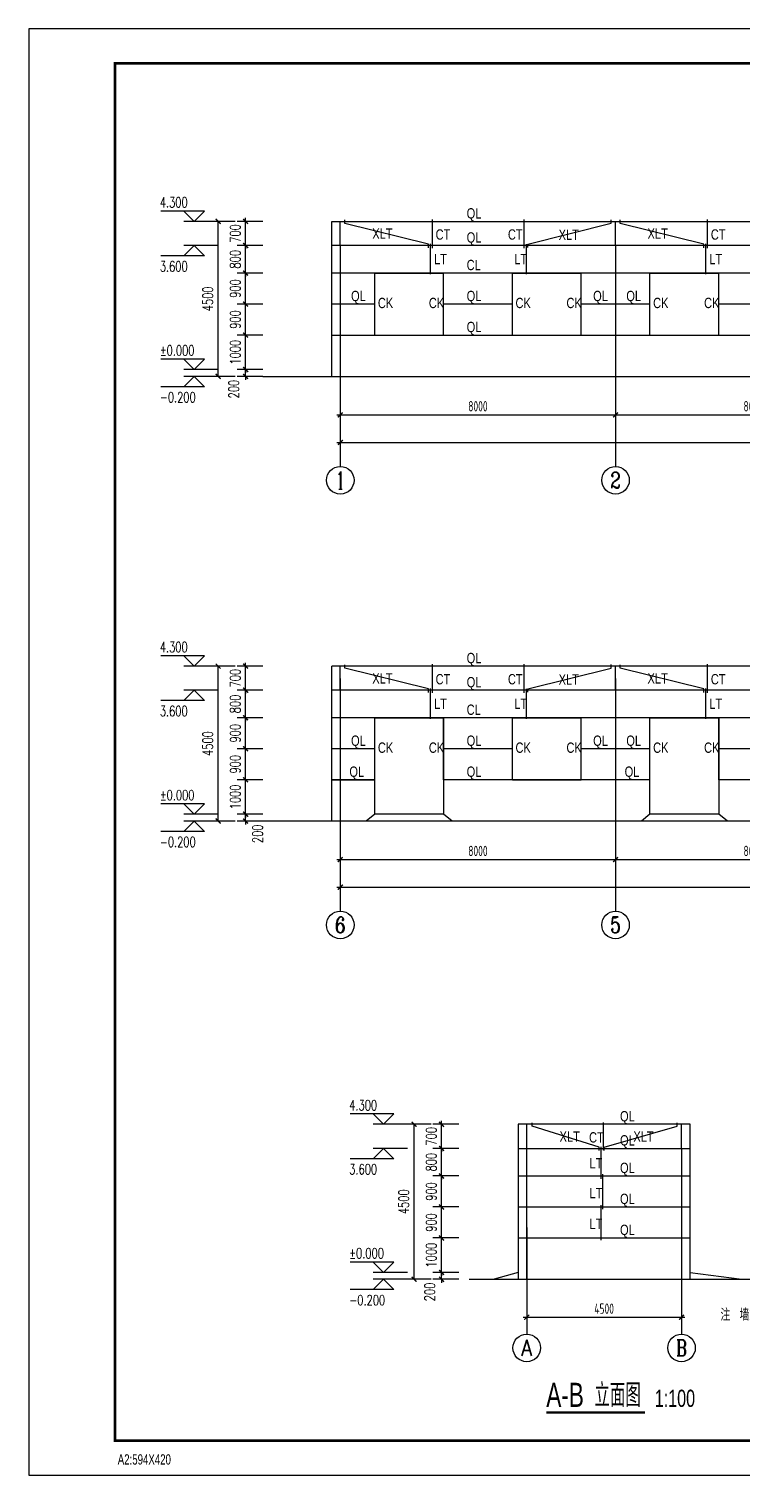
# Model space of a CAD drawing. Extents: x -544850 to 241437, y -10347 to 32059.
# Drawn here: x 28689 to 49418, y -10347 to 31653 of the extents above; entities that cross this region are included whole.
import ezdxf
from ezdxf.enums import TextEntityAlignment as Align

# ---------------------------------------------------------------- set-up
doc = ezdxf.new("R2010")
doc.units = 0
doc.header["$LTSCALE"] = 1000
doc.linetypes.add('DASHED', pattern=[0.75, 0.5, -0.25])
doc.layers.get('0').update_dxf_attribs({"linetype": 'CONTINUOUS'})
doc.layers.get('Defpoints').update_dxf_attribs({"linetype": 'CONTINUOUS'})
for name, color, linetype in [('0-lt', 2, 'CONTINUOUS'), ('0-wall', 11, 'CONTINUOUS'), ('0-win', 5, 'CONTINUOUS'), ('AXIS_DIM', 3, 'CONTINUOUS'), ('DIM_ELEV', 3, 'CONTINUOUS'), ('DIM_SYMB', 3, 'CONTINUOUS'), ('PUB_DIM', 3, 'CONTINUOUS'), ('PUB_TEXT', 7, 'CONTINUOUS'), ('STWM_PL_THIN', 2, 'CONTINUOUS'), ('STWM_ZLT_TNDSH', 6, 'DASHED'), ('TEXT', 7, 'CONTINUOUS'), ('图框(锁住)', 7, 'CONTINUOUS')]:
    doc.layers.add(name, color=color, linetype=linetype)
doc.styles.add('_TCH_AXIS', font='COMPLEX', dxfattribs={"bigfont": 'GBCBIG'})
doc.styles.add('_TCH_DIM', font='SIMPLEX', dxfattribs={"bigfont": 'GBCBIG'})
doc.styles.add('DIM_FONT', font='SIMPLEX', dxfattribs={"width": 0.7, "bigfont": 'GBCBIG'})
doc.styles.add('TSSD_Dimension', font='tssdeng.shx', dxfattribs={"width": 0.7, "bigfont": 'hztxt.shx'})
doc.styles.add('TSSD_Rein', font='天和字符.shx', dxfattribs={"width": 0.7, "bigfont": '天和汉字.shx'})
doc.styles.add('天和', font='天和字符.shx', dxfattribs={"width": 0.7, "bigfont": '天和汉字.shx'})
doc.dimstyles.new('DIMN', dxfattribs={"dimtxt": 300, "dimasz": 100, "dimexe": 250, "dimexo": 300, "dimgap": 150, "dimtad": 1, "dimdec": 0, "dimzin": 0, "dimdsep": 46, "dimtxsty": 'DIM_FONT', "dimblk": 'ARCHTICK', "dimcen": 0.09, "dimclrt": 7, "dimazin": 2, "dimtfac": 1, "dimtdec": 0, "dimtix": 1, "dimtmove": 2, "dimatfit": 3, "dimldrblk": 'ARCHTICK', "dimfxl": 0, "dimtolj": 1, "dimtzin": 0, "dimarcsym": 0})
doc.dimstyles.new('TSSD_100_100', dxfattribs={"dimtxt": 300, "dimasz": 100, "dimexe": 100, "dimexo": 250, "dimgap": 100, "dimtad": 1, "dimdec": 0, "dimzin": 0, "dimdsep": 46, "dimtxsty": 'TSSD_Dimension', "dimblk": 'ARCHTICK', "dimblk1": 'ARCHTICK', "dimblk2": 'ARCHTICK', "dimcen": 0, "dimdle": 100, "dimclrt": 7, "dimadec": 0, "dimazin": 0, "dimtfac": 1, "dimtdec": 0, "dimtix": 1, "dimtmove": 2, "dimatfit": 3, "dimldrblk": 'ARCHTICK', "dimfxl": 0, "dimtolj": 1, "dimtzin": 0, "dimarcsym": 0})

# ---------------------------------------------------------------- blocks, each defined once
blk = doc.blocks.new('_ArchTick')
at = {"color": 0, "linetype": 'ByBlock', "const_width": 0.4}
blk.add_lwpolyline([(-0.71, -0.71), (0.71, 0.71)], dxfattribs=at)
blk = doc.blocks.new('*D57')
at = {"layer": 'Defpoints', "color": 0, "transparency": 16777216}
for p in [(34989, 26062), (35789, 26062), (35789, 25362)]:
    blk.add_point(p, dxfattribs=at)
at = {"layer": 'PUB_DIM', "color": 0, "lineweight": -2, "transparency": 16777216}
for p, q in [((35489, 26062), (34739, 26062)), ((34989, 26062), (34989, 26162)), ((34989, 25362), (34989, 26062)), ((35489, 25362), (34739, 25362)), ((34989, 25362), (34989, 25262))]:
    blk.add_line(p, q, dxfattribs=at)
at = {"layer": 'PUB_DIM', "color": 0, "lineweight": -2, "transparency": 16777216, "xscale": 100, "yscale": 100, "zscale": 100}
for p, rotation in [((34989, 26062), 270), ((34989, 25362), 90)]:
    blk.add_blockref('_ArchTick', p, dxfattribs=dict(at, rotation=rotation))
at = {"layer": 'PUB_DIM', "color": 7, "transparency": 16777216, "insert": (34689, 25712), "char_height": 300, "attachment_point": 5, "rotation": 90, "style": 'DIM_FONT'}
blk.add_mtext('\\A1;700', dxfattribs=at)
blk = doc.blocks.new('*D58')
at = {"layer": 'Defpoints', "color": 0, "transparency": 16777216}
for p in [(34989, 25362), (35789, 25362), (35789, 24562)]:
    blk.add_point(p, dxfattribs=at)
at = {"layer": 'PUB_DIM', "color": 0, "lineweight": -2, "transparency": 16777216}
for p, q in [((35489, 25362), (34739, 25362)), ((34989, 25362), (34989, 25462)), ((34989, 24562), (34989, 25362)), ((35489, 24562), (34739, 24562)), ((34989, 24562), (34989, 24462))]:
    blk.add_line(p, q, dxfattribs=at)
at = {"layer": 'PUB_DIM', "color": 0, "lineweight": -2, "transparency": 16777216, "xscale": 100, "yscale": 100, "zscale": 100}
for p, rotation in [((34989, 25362), 270), ((34989, 24562), 90)]:
    blk.add_blockref('_ArchTick', p, dxfattribs=dict(at, rotation=rotation))
at = {"layer": 'PUB_DIM', "color": 7, "transparency": 16777216, "insert": (34689, 24962), "char_height": 300, "attachment_point": 5, "rotation": 90, "style": 'DIM_FONT'}
blk.add_mtext('\\A1;800', dxfattribs=at)
blk = doc.blocks.new('*D59')
at = {"layer": 'Defpoints', "color": 0, "transparency": 16777216}
for p in [(34989, 23662), (35789, 23662), (35789, 22762)]:
    blk.add_point(p, dxfattribs=at)
at = {"layer": 'PUB_DIM', "color": 0, "lineweight": -2, "transparency": 16777216}
for p, q in [((35489, 23662), (34739, 23662)), ((34989, 22762), (34989, 23662)), ((35489, 22762), (34739, 22762))]:
    blk.add_line(p, q, dxfattribs=at)
at = {"layer": 'PUB_DIM', "color": 0, "lineweight": -2, "transparency": 16777216, "xscale": 100, "yscale": 100, "zscale": 100}
for p, rotation in [((34989, 23662), 90), ((34989, 22762), 270)]:
    blk.add_blockref('_ArchTick', p, dxfattribs=dict(at, rotation=rotation))
at = {"layer": 'PUB_DIM', "color": 7, "transparency": 16777216, "insert": (34689, 23212), "char_height": 300, "attachment_point": 5, "rotation": 90, "style": 'DIM_FONT'}
blk.add_mtext('\\A1;900', dxfattribs=at)
blk = doc.blocks.new('*D60')
at = {"layer": 'Defpoints', "color": 0, "transparency": 16777216}
for p in [(34989, 22762), (35789, 22762), (35789, 21762)]:
    blk.add_point(p, dxfattribs=at)
at = {"layer": 'PUB_DIM', "color": 0, "lineweight": -2, "transparency": 16777216}
for p, q in [((35489, 22762), (34739, 22762)), ((34989, 22762), (34989, 22862)), ((34989, 21762), (34989, 22762)), ((35489, 21762), (34739, 21762)), ((34989, 21762), (34989, 21662))]:
    blk.add_line(p, q, dxfattribs=at)
at = {"layer": 'PUB_DIM', "color": 0, "lineweight": -2, "transparency": 16777216, "xscale": 100, "yscale": 100, "zscale": 100}
for p, rotation in [((34989, 22762), 270), ((34989, 21762), 90)]:
    blk.add_blockref('_ArchTick', p, dxfattribs=dict(at, rotation=rotation))
at = {"layer": 'PUB_DIM', "color": 7, "transparency": 16777216, "insert": (34689, 22262), "char_height": 300, "attachment_point": 5, "rotation": 90, "style": 'DIM_FONT'}
blk.add_mtext('\\A1;1000', dxfattribs=at)
blk = doc.blocks.new('*D61')
at = {"layer": 'Defpoints', "color": 0, "transparency": 16777216}
for p in [(34989, 21762), (35789, 21762), (35789, 21562)]:
    blk.add_point(p, dxfattribs=at)
at = {"layer": 'PUB_DIM', "color": 0, "lineweight": -2, "transparency": 16777216}
for p, q in [((34989, 21762), (34989, 21862)), ((35489, 21762), (34739, 21762)), ((35489, 21562), (34739, 21562)), ((34989, 21562), (34989, 21762)), ((34989, 21562), (34989, 21462))]:
    blk.add_line(p, q, dxfattribs=at)
at = {"layer": 'PUB_DIM', "color": 0, "lineweight": -2, "transparency": 16777216, "xscale": 100, "yscale": 100, "zscale": 100}
for p, rotation in [((34989, 21762), 270), ((34989, 21562), 90)]:
    blk.add_blockref('_ArchTick', p, dxfattribs=dict(at, rotation=rotation))
at = {"layer": 'PUB_DIM', "color": 7, "transparency": 16777216, "insert": (34644, 21192), "char_height": 300, "attachment_point": 5, "rotation": 90, "style": 'DIM_FONT'}
blk.add_mtext('\\A1;200', dxfattribs=at)
blk = doc.blocks.new('*D62')
at = {"layer": 'Defpoints', "color": 0, "transparency": 16777216}
for p in [(34189, 26062), (34989, 26062), (34989, 21562)]:
    blk.add_point(p, dxfattribs=at)
at = {"layer": 'PUB_DIM', "color": 0, "lineweight": -2, "transparency": 16777216}
for p, q in [((34689, 26062), (33939, 26062)), ((34189, 21562), (34189, 26062)), ((34689, 21562), (33939, 21562))]:
    blk.add_line(p, q, dxfattribs=at)
at = {"layer": 'PUB_DIM', "color": 0, "lineweight": -2, "transparency": 16777216, "xscale": 100, "yscale": 100, "zscale": 100}
for p, rotation in [((34189, 26062), 90), ((34189, 21562), 270)]:
    blk.add_blockref('_ArchTick', p, dxfattribs=dict(at, rotation=rotation))
at = {"layer": 'PUB_DIM', "color": 7, "transparency": 16777216, "insert": (33889, 23812), "char_height": 300, "attachment_point": 5, "rotation": 90, "style": 'DIM_FONT'}
blk.add_mtext('\\A1;4500', dxfattribs=at)
blk = doc.blocks.new('*D63')
at = {"layer": 'Defpoints', "color": 0, "transparency": 16777216}
for p in [(34989, 13147), (35789, 13147), (35789, 12447)]:
    blk.add_point(p, dxfattribs=at)
at = {"layer": 'PUB_DIM', "color": 0, "lineweight": -2, "transparency": 16777216}
for p, q in [((35489, 13147), (34739, 13147)), ((34989, 13147), (34989, 13247)), ((34989, 12447), (34989, 13147)), ((35489, 12447), (34739, 12447)), ((34989, 12447), (34989, 12347))]:
    blk.add_line(p, q, dxfattribs=at)
at = {"layer": 'PUB_DIM', "color": 0, "lineweight": -2, "transparency": 16777216, "xscale": 100, "yscale": 100, "zscale": 100}
for p, rotation in [((34989, 13147), 270), ((34989, 12447), 90)]:
    blk.add_blockref('_ArchTick', p, dxfattribs=dict(at, rotation=rotation))
at = {"layer": 'PUB_DIM', "color": 7, "transparency": 16777216, "insert": (34689, 12797), "char_height": 300, "attachment_point": 5, "rotation": 90, "style": 'DIM_FONT'}
blk.add_mtext('\\A1;700', dxfattribs=at)
blk = doc.blocks.new('*D64')
at = {"layer": 'Defpoints', "color": 0, "transparency": 16777216}
for p in [(34989, 12447), (35789, 12447), (35789, 11647)]:
    blk.add_point(p, dxfattribs=at)
at = {"layer": 'PUB_DIM', "color": 0, "lineweight": -2, "transparency": 16777216}
for p, q in [((35489, 12447), (34739, 12447)), ((34989, 12447), (34989, 12547)), ((34989, 11647), (34989, 12447)), ((35489, 11647), (34739, 11647)), ((34989, 11647), (34989, 11547))]:
    blk.add_line(p, q, dxfattribs=at)
at = {"layer": 'PUB_DIM', "color": 0, "lineweight": -2, "transparency": 16777216, "xscale": 100, "yscale": 100, "zscale": 100}
for p, rotation in [((34989, 12447), 270), ((34989, 11647), 90)]:
    blk.add_blockref('_ArchTick', p, dxfattribs=dict(at, rotation=rotation))
at = {"layer": 'PUB_DIM', "color": 7, "transparency": 16777216, "insert": (34689, 12047), "char_height": 300, "attachment_point": 5, "rotation": 90, "style": 'DIM_FONT'}
blk.add_mtext('\\A1;800', dxfattribs=at)
blk = doc.blocks.new('*D65')
at = {"layer": 'Defpoints', "color": 0, "transparency": 16777216}
for p in [(34989, 9847), (35789, 9847), (35789, 8847)]:
    blk.add_point(p, dxfattribs=at)
at = {"layer": 'PUB_DIM', "color": 0, "lineweight": -2, "transparency": 16777216}
for p, q in [((35489, 9847), (34739, 9847)), ((34989, 9847), (34989, 9947)), ((34989, 8847), (34989, 9847)), ((35489, 8847), (34739, 8847)), ((34989, 8847), (34989, 8747))]:
    blk.add_line(p, q, dxfattribs=at)
at = {"layer": 'PUB_DIM', "color": 0, "lineweight": -2, "transparency": 16777216, "xscale": 100, "yscale": 100, "zscale": 100}
for p, rotation in [((34989, 9847), 270), ((34989, 8847), 90)]:
    blk.add_blockref('_ArchTick', p, dxfattribs=dict(at, rotation=rotation))
at = {"layer": 'PUB_DIM', "color": 7, "transparency": 16777216, "insert": (34689, 9347), "char_height": 300, "attachment_point": 5, "rotation": 90, "style": 'DIM_FONT'}
blk.add_mtext('\\A1;1000', dxfattribs=at)
blk = doc.blocks.new('*D66')
at = {"layer": 'Defpoints', "color": 0, "transparency": 16777216}
for p in [(34989, 8847), (35789, 8847), (35789, 8647)]:
    blk.add_point(p, dxfattribs=at)
at = {"layer": 'PUB_DIM', "color": 0, "lineweight": -2, "transparency": 16777216}
for p, q in [((35489, 8847), (34739, 8847)), ((34989, 8847), (34989, 8947)), ((34989, 8647), (34989, 8847)), ((35489, 8647), (34739, 8647)), ((34989, 8647), (34989, 8547))]:
    blk.add_line(p, q, dxfattribs=at)
at = {"layer": 'PUB_DIM', "color": 0, "lineweight": -2, "transparency": 16777216, "xscale": 100, "yscale": 100, "zscale": 100}
for p, rotation in [((34989, 8847), 270), ((34989, 8647), 90)]:
    blk.add_blockref('_ArchTick', p, dxfattribs=dict(at, rotation=rotation))
at = {"layer": 'PUB_DIM', "color": 7, "transparency": 16777216, "insert": (35334, 8277), "char_height": 300, "attachment_point": 5, "rotation": 90, "style": 'DIM_FONT'}
blk.add_mtext('\\A1;200', dxfattribs=at)
blk = doc.blocks.new('*D67')
at = {"layer": 'Defpoints', "color": 0, "transparency": 16777216}
for p in [(34189, 13147), (34989, 13147), (34989, 8647)]:
    blk.add_point(p, dxfattribs=at)
at = {"layer": 'PUB_DIM', "color": 0, "lineweight": -2, "transparency": 16777216}
for p, q in [((34689, 13147), (33939, 13147)), ((34189, 8647), (34189, 13147)), ((34689, 8647), (33939, 8647))]:
    blk.add_line(p, q, dxfattribs=at)
at = {"layer": 'PUB_DIM', "color": 0, "lineweight": -2, "transparency": 16777216, "xscale": 100, "yscale": 100, "zscale": 100}
for p, rotation in [((34189, 13147), 90), ((34189, 8647), 270)]:
    blk.add_blockref('_ArchTick', p, dxfattribs=dict(at, rotation=rotation))
at = {"layer": 'PUB_DIM', "color": 7, "transparency": 16777216, "insert": (33889, 10897), "char_height": 300, "attachment_point": 5, "rotation": 90, "style": 'DIM_FONT'}
blk.add_mtext('\\A1;4500', dxfattribs=at)
blk = doc.blocks.new('*D68')
at = {"layer": 'Defpoints', "color": 0, "transparency": 16777216}
for p in [(40683, -160), (41483, -160), (41483, -860)]:
    blk.add_point(p, dxfattribs=at)
at = {"layer": 'PUB_DIM', "color": 0, "lineweight": -2, "transparency": 16777216}
for p, q in [((41183, -160), (40433, -160)), ((40683, -160), (40683, -60)), ((40683, -860), (40683, -160)), ((41183, -860), (40433, -860)), ((40683, -860), (40683, -960))]:
    blk.add_line(p, q, dxfattribs=at)
at = {"layer": 'PUB_DIM', "color": 0, "lineweight": -2, "transparency": 16777216, "xscale": 100, "yscale": 100, "zscale": 100}
for p, rotation in [((40683, -160), 270), ((40683, -860), 90)]:
    blk.add_blockref('_ArchTick', p, dxfattribs=dict(at, rotation=rotation))
at = {"layer": 'PUB_DIM', "color": 7, "transparency": 16777216, "insert": (40383, -510), "char_height": 300, "attachment_point": 5, "rotation": 90, "style": 'DIM_FONT'}
blk.add_mtext('\\A1;700', dxfattribs=at)
blk = doc.blocks.new('*D69')
at = {"layer": 'Defpoints', "color": 0, "transparency": 16777216}
for p in [(40683, -860), (41483, -860), (41483, -1660)]:
    blk.add_point(p, dxfattribs=at)
at = {"layer": 'PUB_DIM', "color": 0, "lineweight": -2, "transparency": 16777216}
for p, q in [((40683, -860), (40683, -760)), ((41183, -860), (40433, -860)), ((40683, -1660), (40683, -860)), ((41183, -1660), (40433, -1660)), ((40683, -1660), (40683, -1760))]:
    blk.add_line(p, q, dxfattribs=at)
at = {"layer": 'PUB_DIM', "color": 0, "lineweight": -2, "transparency": 16777216, "xscale": 100, "yscale": 100, "zscale": 100}
for p, rotation in [((40683, -860), 270), ((40683, -1660), 90)]:
    blk.add_blockref('_ArchTick', p, dxfattribs=dict(at, rotation=rotation))
at = {"layer": 'PUB_DIM', "color": 7, "transparency": 16777216, "insert": (40383, -1260), "char_height": 300, "attachment_point": 5, "rotation": 90, "style": 'DIM_FONT'}
blk.add_mtext('\\A1;800', dxfattribs=at)
blk = doc.blocks.new('*D70')
at = {"layer": 'Defpoints', "color": 0, "transparency": 16777216}
for p in [(40683, -2560), (41483, -2560), (41483, -3460)]:
    blk.add_point(p, dxfattribs=at)
at = {"layer": 'PUB_DIM', "color": 0, "lineweight": -2, "transparency": 16777216}
for p, q in [((41183, -2560), (40433, -2560)), ((40683, -3460), (40683, -2560)), ((41183, -3460), (40433, -3460))]:
    blk.add_line(p, q, dxfattribs=at)
at = {"layer": 'PUB_DIM', "color": 0, "lineweight": -2, "transparency": 16777216, "xscale": 100, "yscale": 100, "zscale": 100}
for p, rotation in [((40683, -2560), 90), ((40683, -3460), 270)]:
    blk.add_blockref('_ArchTick', p, dxfattribs=dict(at, rotation=rotation))
at = {"layer": 'PUB_DIM', "color": 7, "transparency": 16777216, "insert": (40383, -3010), "char_height": 300, "attachment_point": 5, "rotation": 90, "style": 'DIM_FONT'}
blk.add_mtext('\\A1;900', dxfattribs=at)
blk = doc.blocks.new('*D71')
at = {"layer": 'Defpoints', "color": 0, "transparency": 16777216}
for p in [(40683, -3460), (41483, -3460), (41483, -4460)]:
    blk.add_point(p, dxfattribs=at)
at = {"layer": 'PUB_DIM', "color": 0, "lineweight": -2, "transparency": 16777216}
for p, q in [((40683, -3460), (40683, -3360)), ((41183, -3460), (40433, -3460)), ((40683, -4460), (40683, -3460)), ((41183, -4460), (40433, -4460)), ((40683, -4460), (40683, -4560))]:
    blk.add_line(p, q, dxfattribs=at)
at = {"layer": 'PUB_DIM', "color": 0, "lineweight": -2, "transparency": 16777216, "xscale": 100, "yscale": 100, "zscale": 100}
for p, rotation in [((40683, -3460), 270), ((40683, -4460), 90)]:
    blk.add_blockref('_ArchTick', p, dxfattribs=dict(at, rotation=rotation))
at = {"layer": 'PUB_DIM', "color": 7, "transparency": 16777216, "insert": (40383, -3960), "char_height": 300, "attachment_point": 5, "rotation": 90, "style": 'DIM_FONT'}
blk.add_mtext('\\A1;1000', dxfattribs=at)
blk = doc.blocks.new('*D72')
at = {"layer": 'Defpoints', "color": 0, "transparency": 16777216}
for p in [(40683, -4460), (41483, -4460), (41483, -4660)]:
    blk.add_point(p, dxfattribs=at)
at = {"layer": 'PUB_DIM', "color": 0, "lineweight": -2, "transparency": 16777216}
for p, q in [((41183, -4460), (40433, -4460)), ((40683, -4460), (40683, -4360)), ((40683, -4660), (40683, -4460)), ((41183, -4660), (40433, -4660)), ((40683, -4660), (40683, -4760))]:
    blk.add_line(p, q, dxfattribs=at)
at = {"layer": 'PUB_DIM', "color": 0, "lineweight": -2, "transparency": 16777216, "xscale": 100, "yscale": 100, "zscale": 100}
for p, rotation in [((40683, -4460), 270), ((40683, -4660), 90)]:
    blk.add_blockref('_ArchTick', p, dxfattribs=dict(at, rotation=rotation))
at = {"layer": 'PUB_DIM', "color": 7, "transparency": 16777216, "insert": (40338, -5030), "char_height": 300, "attachment_point": 5, "rotation": 90, "style": 'DIM_FONT'}
blk.add_mtext('\\A1;200', dxfattribs=at)
blk = doc.blocks.new('*D73')
at = {"layer": 'AXIS_DIM', "color": 0, "lineweight": -2, "transparency": 16777216}
for p, q in [((43158, -5250), (43158, -5864)), ((47658, -5250), (47658, -5864)), ((43058, -5764), (47758, -5764))]:
    blk.add_line(p, q, dxfattribs=at)
at = {"layer": 'Defpoints', "color": 0, "transparency": 16777216}
for p in [(43158, -5000), (47658, -5000), (47658, -5764)]:
    blk.add_point(p, dxfattribs=at)
at = {"layer": 'AXIS_DIM', "color": 0, "lineweight": -2, "transparency": 16777216, "xscale": 100, "yscale": 100, "zscale": 100, "rotation": 180}
blk.add_blockref('_ArchTick', (43158, -5764), dxfattribs=at)
at = {"layer": 'AXIS_DIM', "color": 0, "lineweight": -2, "transparency": 16777216, "xscale": 100, "yscale": 100, "zscale": 100}
blk.add_blockref('_ArchTick', (47658, -5764), dxfattribs=at)
at = {"layer": 'AXIS_DIM', "color": 7, "transparency": 16777216, "insert": (45408, -5514), "char_height": 300, "attachment_point": 5, "style": 'TSSD_Dimension'}
blk.add_mtext('\\A1;4500', dxfattribs=at)
blk = doc.blocks.new('*D74')
at = {"layer": 'Defpoints', "color": 0, "transparency": 16777216}
for p in [(39883, -160), (40683, -160), (40683, -4660)]:
    blk.add_point(p, dxfattribs=at)
at = {"layer": 'PUB_DIM', "color": 0, "lineweight": -2, "transparency": 16777216}
for p, q in [((40383, -160), (39633, -160)), ((39883, -4660), (39883, -160)), ((40383, -4660), (39633, -4660))]:
    blk.add_line(p, q, dxfattribs=at)
at = {"layer": 'PUB_DIM', "color": 0, "lineweight": -2, "transparency": 16777216, "xscale": 100, "yscale": 100, "zscale": 100}
for p, rotation in [((39883, -160), 90), ((39883, -4660), 270)]:
    blk.add_blockref('_ArchTick', p, dxfattribs=dict(at, rotation=rotation))
at = {"layer": 'PUB_DIM', "color": 7, "transparency": 16777216, "insert": (39583, -2410), "char_height": 300, "attachment_point": 5, "rotation": 90, "style": 'DIM_FONT'}
blk.add_mtext('\\A1;4500', dxfattribs=at)
blk = doc.blocks.new('*D78')
at = {"layer": 'AXIS_DIM', "color": 0, "lineweight": -2, "transparency": 16777216}
for p, q in [((45740, 9779), (45740, 7429)), ((53740, 9779), (53740, 7429)), ((45640, 7529), (53840, 7529))]:
    blk.add_line(p, q, dxfattribs=at)
at = {"layer": 'Defpoints', "color": 0, "transparency": 16777216}
for p in [(45740, 10029), (53740, 10029), (53740, 7529)]:
    blk.add_point(p, dxfattribs=at)
at = {"layer": 'AXIS_DIM', "color": 0, "lineweight": -2, "transparency": 16777216, "xscale": 100, "yscale": 100, "zscale": 100, "rotation": 180}
blk.add_blockref('_ArchTick', (45740, 7529), dxfattribs=at)
at = {"layer": 'AXIS_DIM', "color": 0, "lineweight": -2, "transparency": 16777216, "xscale": 100, "yscale": 100, "zscale": 100}
blk.add_blockref('_ArchTick', (53740, 7529), dxfattribs=at)
at = {"layer": 'AXIS_DIM', "color": 7, "transparency": 16777216, "insert": (49740, 7779), "char_height": 300, "attachment_point": 5, "style": 'TSSD_Dimension'}
blk.add_mtext('\\A1;8000', dxfattribs=at)
blk = doc.blocks.new('*D79')
at = {"layer": 'AXIS_DIM', "color": 0, "lineweight": -2, "transparency": 16777216}
for p, q in [((37740, 9779), (37740, 7429)), ((45740, 9779), (45740, 7429)), ((37640, 7529), (45840, 7529))]:
    blk.add_line(p, q, dxfattribs=at)
at = {"layer": 'Defpoints', "color": 0, "transparency": 16777216}
for p in [(37740, 10029), (45740, 10029), (45740, 7529)]:
    blk.add_point(p, dxfattribs=at)
at = {"layer": 'AXIS_DIM', "color": 0, "lineweight": -2, "transparency": 16777216, "xscale": 100, "yscale": 100, "zscale": 100, "rotation": 180}
blk.add_blockref('_ArchTick', (37740, 7529), dxfattribs=at)
at = {"layer": 'AXIS_DIM', "color": 0, "lineweight": -2, "transparency": 16777216, "xscale": 100, "yscale": 100, "zscale": 100}
blk.add_blockref('_ArchTick', (45740, 7529), dxfattribs=at)
at = {"layer": 'AXIS_DIM', "color": 7, "transparency": 16777216, "insert": (41740, 7779), "char_height": 300, "attachment_point": 5, "style": 'TSSD_Dimension'}
blk.add_mtext('\\A1;8000', dxfattribs=at)
blk = doc.blocks.new('*D80')
at = {"layer": 'AXIS_DIM', "color": 0, "lineweight": -2, "transparency": 16777216}
for p, q in [((37740, 9779), (37740, 6629)), ((77740, 9779), (77740, 6629)), ((37640, 6729), (77840, 6729))]:
    blk.add_line(p, q, dxfattribs=at)
at = {"layer": 'Defpoints', "color": 0, "transparency": 16777216}
for p in [(37740, 10029), (77740, 10029), (77740, 6729)]:
    blk.add_point(p, dxfattribs=at)
at = {"layer": 'AXIS_DIM', "color": 0, "lineweight": -2, "transparency": 16777216, "xscale": 100, "yscale": 100, "zscale": 100, "rotation": 180}
blk.add_blockref('_ArchTick', (37740, 6729), dxfattribs=at)
at = {"layer": 'AXIS_DIM', "color": 0, "lineweight": -2, "transparency": 16777216, "xscale": 100, "yscale": 100, "zscale": 100}
blk.add_blockref('_ArchTick', (77740, 6729), dxfattribs=at)
at = {"layer": 'AXIS_DIM', "color": 7, "transparency": 16777216, "insert": (57740, 6979), "char_height": 300, "attachment_point": 5, "style": 'TSSD_Dimension'}
blk.add_mtext('\\A1;40000', dxfattribs=at)
blk = doc.blocks.new('*D81')
at = {"layer": 'AXIS_DIM', "color": 0, "lineweight": -2, "transparency": 16777216}
for p, q in [((37740, 22694), (37740, 20344)), ((45740, 22694), (45740, 20344)), ((37640, 20444), (45840, 20444))]:
    blk.add_line(p, q, dxfattribs=at)
at = {"layer": 'Defpoints', "color": 0, "transparency": 16777216}
for p in [(37740, 22944), (45740, 22944), (45740, 20444)]:
    blk.add_point(p, dxfattribs=at)
at = {"layer": 'AXIS_DIM', "color": 0, "lineweight": -2, "transparency": 16777216, "xscale": 100, "yscale": 100, "zscale": 100, "rotation": 180}
blk.add_blockref('_ArchTick', (37740, 20444), dxfattribs=at)
at = {"layer": 'AXIS_DIM', "color": 0, "lineweight": -2, "transparency": 16777216, "xscale": 100, "yscale": 100, "zscale": 100}
blk.add_blockref('_ArchTick', (45740, 20444), dxfattribs=at)
at = {"layer": 'AXIS_DIM', "color": 7, "transparency": 16777216, "insert": (41740, 20694), "char_height": 300, "attachment_point": 5, "style": 'TSSD_Dimension'}
blk.add_mtext('\\A1;8000', dxfattribs=at)
blk = doc.blocks.new('*D82')
at = {"layer": 'AXIS_DIM', "color": 0, "lineweight": -2, "transparency": 16777216}
for p, q in [((45740, 22694), (45740, 20344)), ((53740, 22694), (53740, 20344)), ((45640, 20444), (53840, 20444))]:
    blk.add_line(p, q, dxfattribs=at)
at = {"layer": 'Defpoints', "color": 0, "transparency": 16777216}
for p in [(45740, 22944), (53740, 22944), (53740, 20444)]:
    blk.add_point(p, dxfattribs=at)
at = {"layer": 'AXIS_DIM', "color": 0, "lineweight": -2, "transparency": 16777216, "xscale": 100, "yscale": 100, "zscale": 100, "rotation": 180}
blk.add_blockref('_ArchTick', (45740, 20444), dxfattribs=at)
at = {"layer": 'AXIS_DIM', "color": 0, "lineweight": -2, "transparency": 16777216, "xscale": 100, "yscale": 100, "zscale": 100}
blk.add_blockref('_ArchTick', (53740, 20444), dxfattribs=at)
at = {"layer": 'AXIS_DIM', "color": 7, "transparency": 16777216, "insert": (49740, 20694), "char_height": 300, "attachment_point": 5, "style": 'TSSD_Dimension'}
blk.add_mtext('\\A1;8000', dxfattribs=at)
blk = doc.blocks.new('*D86')
at = {"layer": 'AXIS_DIM', "color": 0, "lineweight": -2, "transparency": 16777216}
for p, q in [((37740, 22694), (37740, 19544)), ((77740, 22694), (77740, 19544)), ((37640, 19644), (77840, 19644))]:
    blk.add_line(p, q, dxfattribs=at)
at = {"layer": 'Defpoints', "color": 0, "transparency": 16777216}
for p in [(37740, 22944), (77740, 22944), (77740, 19644)]:
    blk.add_point(p, dxfattribs=at)
at = {"layer": 'AXIS_DIM', "color": 0, "lineweight": -2, "transparency": 16777216, "xscale": 100, "yscale": 100, "zscale": 100, "rotation": 180}
blk.add_blockref('_ArchTick', (37740, 19644), dxfattribs=at)
at = {"layer": 'AXIS_DIM', "color": 0, "lineweight": -2, "transparency": 16777216, "xscale": 100, "yscale": 100, "zscale": 100}
blk.add_blockref('_ArchTick', (77740, 19644), dxfattribs=at)
at = {"layer": 'AXIS_DIM', "color": 7, "transparency": 16777216, "insert": (57740, 19894), "char_height": 300, "attachment_point": 5, "style": 'TSSD_Dimension'}
blk.add_mtext('\\A1;40000', dxfattribs=at)
blk = doc.blocks.new('*D87')
at = {"layer": 'Defpoints', "color": 0, "transparency": 16777216}
for p in [(34989, 24562), (35789, 24562), (35789, 23662)]:
    blk.add_point(p, dxfattribs=at)
at = {"layer": 'PUB_DIM', "color": 0, "lineweight": -2, "transparency": 16777216}
for p, q in [((35489, 24562), (34739, 24562)), ((34989, 23662), (34989, 24562)), ((35489, 23662), (34739, 23662))]:
    blk.add_line(p, q, dxfattribs=at)
at = {"layer": 'PUB_DIM', "color": 0, "lineweight": -2, "transparency": 16777216, "xscale": 100, "yscale": 100, "zscale": 100}
for p, rotation in [((34989, 24562), 90), ((34989, 23662), 270)]:
    blk.add_blockref('_ArchTick', p, dxfattribs=dict(at, rotation=rotation))
at = {"layer": 'PUB_DIM', "color": 7, "transparency": 16777216, "insert": (34689, 24112), "char_height": 300, "attachment_point": 5, "rotation": 90, "style": 'DIM_FONT'}
blk.add_mtext('\\A1;900', dxfattribs=at)
blk = doc.blocks.new('*D88')
at = {"layer": 'Defpoints', "color": 0, "transparency": 16777216}
for p in [(34989, 10747), (35789, 10747), (35789, 9847)]:
    blk.add_point(p, dxfattribs=at)
at = {"layer": 'PUB_DIM', "color": 0, "lineweight": -2, "transparency": 16777216}
for p, q in [((35489, 10747), (34739, 10747)), ((34989, 9847), (34989, 10747)), ((35489, 9847), (34739, 9847))]:
    blk.add_line(p, q, dxfattribs=at)
at = {"layer": 'PUB_DIM', "color": 0, "lineweight": -2, "transparency": 16777216, "xscale": 100, "yscale": 100, "zscale": 100}
for p, rotation in [((34989, 10747), 90), ((34989, 9847), 270)]:
    blk.add_blockref('_ArchTick', p, dxfattribs=dict(at, rotation=rotation))
at = {"layer": 'PUB_DIM', "color": 7, "transparency": 16777216, "insert": (34689, 10297), "char_height": 300, "attachment_point": 5, "rotation": 90, "style": 'DIM_FONT'}
blk.add_mtext('\\A1;900', dxfattribs=at)
blk = doc.blocks.new('*D89')
at = {"layer": 'Defpoints', "color": 0, "transparency": 16777216}
for p in [(34989, 11647), (35789, 11647), (35789, 10747)]:
    blk.add_point(p, dxfattribs=at)
at = {"layer": 'PUB_DIM', "color": 0, "lineweight": -2, "transparency": 16777216}
for p, q in [((35489, 11647), (34739, 11647)), ((34989, 10747), (34989, 11647)), ((35489, 10747), (34739, 10747))]:
    blk.add_line(p, q, dxfattribs=at)
at = {"layer": 'PUB_DIM', "color": 0, "lineweight": -2, "transparency": 16777216, "xscale": 100, "yscale": 100, "zscale": 100}
for p, rotation in [((34989, 11647), 90), ((34989, 10747), 270)]:
    blk.add_blockref('_ArchTick', p, dxfattribs=dict(at, rotation=rotation))
at = {"layer": 'PUB_DIM', "color": 7, "transparency": 16777216, "insert": (34689, 11197), "char_height": 300, "attachment_point": 5, "rotation": 90, "style": 'DIM_FONT'}
blk.add_mtext('\\A1;900', dxfattribs=at)
blk = doc.blocks.new('*D90')
at = {"layer": 'Defpoints', "color": 0, "transparency": 16777216}
for p in [(40683, -1660), (41483, -1660), (41483, -2560)]:
    blk.add_point(p, dxfattribs=at)
at = {"layer": 'PUB_DIM', "color": 0, "lineweight": -2, "transparency": 16777216}
for p, q in [((41183, -1660), (40433, -1660)), ((40683, -2560), (40683, -1660)), ((41183, -2560), (40433, -2560))]:
    blk.add_line(p, q, dxfattribs=at)
at = {"layer": 'PUB_DIM', "color": 0, "lineweight": -2, "transparency": 16777216, "xscale": 100, "yscale": 100, "zscale": 100}
for p, rotation in [((40683, -1660), 90), ((40683, -2560), 270)]:
    blk.add_blockref('_ArchTick', p, dxfattribs=dict(at, rotation=rotation))
at = {"layer": 'PUB_DIM', "color": 7, "transparency": 16777216, "insert": (40383, -2110), "char_height": 300, "attachment_point": 5, "rotation": 90, "style": 'DIM_FONT'}
blk.add_mtext('\\A1;900', dxfattribs=at)
blk = doc.blocks.new('FDTERTER')
at = {"layer": '图框(锁住)', "color": 3, "linetype": 'Continuous'}
for p, q in [((59385, 41988), (-15, 41988)), ((-15, 41988), (-15, -12)), ((-15, -12), (59385, -12))]:
    blk.add_line(p, q, dxfattribs=at)
at = {"layer": '图框(锁住)', "linetype": 'Continuous', "const_width": 80}
blk.add_lwpolyline([(58385, 39888), (58385, 40988), (2485, 40988), (2485, 988), (58385, 988)], close=True, dxfattribs=at)
at = {"layer": '图框(锁住)', "color": 3, "linetype": 'Continuous', "style": '天和', "width": 0.7}
blk.add_text('A2:594X420', height=300, dxfattribs=at).set_placement((2567, 292))

msp = doc.modelspace()

# ---------------------------------------------------------------- linework, layer by layer
at = {"color": 2}
for points in [[(40990.3, 8646.6), (40740.3, 8846.6), (38740.3, 8846.6), (38490.3, 8646.6)], [(48990.3, 8646.6), (48740.3, 8846.6), (46740.3, 8846.6), (46490.3, 8646.6)]]:
    msp.add_lwpolyline(points, dxfattribs=at)
at = {"layer": '0-lt'}
for p, q in [((38740.3, 24561.9), (40740.3, 24561.9)), ((38740.3, 22761.9), (38740.3, 24561.9)), ((40740.3, 22761.9), (40740.3, 24561.9)), ((42740.3, 24561.9), (44740.3, 24561.9)), ((42740.3, 22761.9), (42740.3, 24561.9)), ((44740.3, 22761.9), (44740.3, 24561.9)), ((46740.3, 24561.9), (48740.3, 24561.9)), ((46740.3, 22761.9), (46740.3, 24561.9)), ((48740.3, 22761.9), (48740.3, 24561.9)), ((38740.3, 22761.9), (40740.3, 22761.9)), ((42740.3, 22761.9), (44740.3, 22761.9)), ((46740.3, 22761.9), (48740.3, 22761.9)), ((38740.3, 11646.6), (40740.3, 11646.6)), ((38740.3, 9846.6), (38740.3, 11646.6)), ((38740.3, 11646.6), (40740.3, 11646.6)), ((38740.3, 9846.6), (38740.3, 11646.6)), ((40740.3, 9846.6), (40740.3, 11646.6)), ((40740.3, 9846.6), (40740.3, 11646.6)), ((42740.3, 11646.6), (44740.3, 11646.6)), ((42740.3, 9846.6), (42740.3, 11646.6)), ((42740.3, 11646.6), (44740.3, 11646.6)), ((42740.3, 9846.6), (42740.3, 11646.6)), ((44740.3, 9846.6), (44740.3, 11646.6)), ((44740.3, 9846.6), (44740.3, 11646.6)), ((46740.3, 11646.6), (48740.3, 11646.6)), ((46740.3, 9846.6), (46740.3, 11646.6)), ((46740.3, 11646.6), (48740.3, 11646.6)), ((46740.3, 9846.6), (46740.3, 11646.6)), ((46740.3, 11646.6), (48740.3, 11646.6)), ((46740.3, 9846.6), (46740.3, 11646.6)), ((48740.3, 9846.6), (48740.3, 11646.6)), ((48740.3, 9846.6), (48740.3, 11646.6)), ((48740.3, 9846.6), (48740.3, 11646.6)), ((42740.3, 9846.6), (44740.3, 9846.6))]:
    msp.add_line(p, q, dxfattribs=at)
for points in [[(40303, 25297.8), (40303, 25397.8), (37870.5, 26003.5), (37870.5, 26103.5)], [(43187.7, 25302.7), (43187.7, 25402.7), (45616.9, 26006.7), (45616.9, 26106.7)], [(48303, 25297.8), (48303, 25397.8), (45870.5, 26003.5), (45870.5, 26103.5)], [(40303, 12382.5), (40303, 12482.5), (37870.5, 13088.2), (37870.5, 13188.2)], [(43187.7, 12387.4), (43187.7, 12487.4), (45616.9, 13091.4), (45616.9, 13191.4)], [(48303, 12382.5), (48303, 12482.5), (45870.5, 13088.2), (45870.5, 13188.2)], [(45264.9, -924), (45264.9, -824), (43314.8, -218.3), (43314.8, -118.3)], [(45411.5, -924), (45411.5, -824), (47528, -218.3), (47528, -118.3)]]:
    msp.add_lwpolyline(points, dxfattribs=at)
at = {"layer": '0-lt', "const_width": 30}
for points in [[(40407, 26061.9), (40407, 25361.9)], [(43073.6, 26061.9), (43073.6, 25361.9)], [(48407, 26061.9), (48407, 25361.9)], [(40407, 13146.6), (40407, 12446.6)], [(43073.6, 13146.6), (43073.6, 12446.6)], [(48407, 13146.6), (48407, 12446.6)], [(45375.9, -160), (45375.9, -860)]]:
    msp.add_lwpolyline(points, dxfattribs=at)
at = {"layer": '0-lt'}
for points in [[(38740.3, 11646.6), (40740.3, 11646.6), (40740.3, 8846.6), (38740.3, 8846.6)], [(46740.3, 11646.6), (48740.3, 11646.6), (48740.3, 8846.6), (46740.3, 8846.6)], [(46740.3, 11646.6), (48740.3, 11646.6), (48740.3, 8846.6), (46740.3, 8846.6)]]:
    msp.add_lwpolyline(points, close=True, dxfattribs=at)
at = {"layer": '0-wall'}
for p, q in [((37490.3, 21561.9), (37490.3, 26061.9)), ((37490.3, 26061.9), (77990.3, 26061.9)), ((35490.3, 21561.9), (79243.2, 21561.9)), ((37490.3, 8646.6), (37490.3, 13146.6)), ((77990.3, 13146.6), (37490.3, 13146.6)), ((38740.3, 9846.6), (37490.3, 9846.6)), ((79243.2, 8646.6), (35490.3, 8646.6))]:
    msp.add_line(p, q, dxfattribs=at)
at = {"layer": '0-win', "color": 2}
for p, q in [((42908.2, -860), (47908.2, -860)), ((42908.2, -1660), (47908.2, -1660)), ((42908.2, -2560), (47908.2, -2560)), ((42908.2, -4460), (42208.2, -4660)), ((47908.2, -4460), (49408.2, -4660))]:
    msp.add_line(p, q, dxfattribs=at)
for points in [[(47908.2, -4660), (47908.2, -160), (42908.2, -160), (42908.2, -4660)], [(42908.2, -3460), (47908.2, -3460)], [(41482.6, -4660), (49728.6, -4660)]]:
    msp.add_lwpolyline(points, dxfattribs=at)
at = {"layer": 'AXIS_DIM'}
for p, q in [((37740.3, 22944.4), (37740.3, 18944.4)), ((45740.3, 22944.4), (45740.3, 18944.4)), ((37740.3, 10029.1), (37740.3, 6029.1)), ((45740.3, 10029.1), (45740.3, 6029.1)), ((43158.2, -3160), (43158.2, -6255.2)), ((47658.2, -3160), (47658.2, -6255.2))]:
    msp.add_line(p, q, dxfattribs=at)
for centre in [(37740.3, 18544.4), (45740.3, 18544.4), (37740.3, 5629.1), (45740.3, 5629.1), (43158.2, -6655.2), (47658.2, -6655.2)]:
    msp.add_circle(centre, 400, dxfattribs=at)
at = {"layer": 'DIM_ELEV'}
for p, q in [((33789.5, 26361.9), (32523.5, 26361.9)), ((33489.5, 26061.9), (33189.5, 26361.9)), ((34189.5, 26061.9), (33189.5, 26061.9)), ((33489.5, 26061.9), (33789.5, 26361.9)), ((33489.5, 25361.9), (33189.5, 25061.9)), ((34189.5, 25361.9), (33189.5, 25361.9)), ((33489.5, 25361.9), (33789.5, 25061.9)), ((33789.5, 25061.9), (32523.5, 25061.9)), ((33789.5, 22061.9), (32523.5, 22061.9)), ((33489.5, 21761.9), (33189.5, 22061.9)), ((33489.5, 21761.9), (33789.5, 22061.9)), ((34189.5, 21761.9), (33189.5, 21761.9)), ((33489.5, 21561.9), (33189.5, 21261.9)), ((34189.5, 21561.9), (33189.5, 21561.9)), ((33489.5, 21561.9), (33789.5, 21261.9)), ((33789.5, 21261.9), (32523.5, 21261.9)), ((33789.5, 13446.6), (32523.5, 13446.6)), ((33489.5, 13146.6), (33189.5, 13446.6)), ((33489.5, 13146.6), (33789.5, 13446.6)), ((34189.5, 13146.6), (33189.5, 13146.6)), ((33489.5, 12446.6), (33189.5, 12146.6)), ((34189.5, 12446.6), (33189.5, 12446.6)), ((33489.5, 12446.6), (33789.5, 12146.6)), ((33789.5, 12146.6), (32523.5, 12146.6)), ((33789.5, 9146.6), (32523.5, 9146.6)), ((33489.5, 8846.6), (33189.5, 9146.6)), ((34189.5, 8846.6), (33189.5, 8846.6)), ((33489.5, 8846.6), (33789.5, 9146.6)), ((33489.5, 8646.6), (33189.5, 8346.6)), ((34189.5, 8646.6), (33189.5, 8646.6)), ((33489.5, 8646.6), (33789.5, 8346.6)), ((33789.5, 8346.6), (32523.5, 8346.6)), ((39296.2, 140), (38030.2, 140)), ((38996.2, -160), (38696.2, 140)), ((38996.2, -160), (39296.2, 140)), ((39696.2, -160), (38696.2, -160)), ((39296.2, -1160), (38030.2, -1160)), ((38996.2, -860), (38696.2, -1160)), ((39696.2, -860), (38696.2, -860)), ((38996.2, -860), (39296.2, -1160)), ((39296.2, -4160), (38030.2, -4160)), ((38996.2, -4460), (38696.2, -4160)), ((38996.2, -4460), (39296.2, -4160)), ((39696.2, -4460), (38696.2, -4460)), ((39296.2, -4960), (38030.2, -4960)), ((38996.2, -4660), (38696.2, -4960)), ((39696.2, -4660), (38696.2, -4660)), ((38996.2, -4660), (39296.2, -4960))]:
    msp.add_line(p, q, dxfattribs=at)
at = {"layer": 'DIM_SYMB', "const_width": 70}
msp.add_lwpolyline([(43726.8, -8529.8), (46599.7, -8529.8)], dxfattribs=at)
at = {"layer": 'STWM_PL_THIN'}
for p, q in [((37740.3, 25361.9), (37740.3, 26061.9)), ((45740.3, 25361.9), (45740.3, 26061.9)), ((77990.3, 25361.9), (37490.3, 25361.9)), ((77990.3, 24561.9), (37490.3, 24561.9)), ((38740.3, 23661.9), (37490.3, 23661.9)), ((42740.3, 23661.9), (40740.3, 23661.9)), ((46740.3, 23661.9), (44740.3, 23661.9)), ((50740.3, 23661.9), (48740.3, 23661.9)), ((37490.3, 22761.9), (77990.3, 22761.9)), ((37490.3, 22761.9), (77990.3, 22761.9)), ((37740.3, 12446.6), (37740.3, 13146.6)), ((45740.3, 12446.6), (45740.3, 13146.6)), ((77990.3, 12446.6), (37490.3, 12446.6)), ((77990.3, 11646.6), (37490.3, 11646.6)), ((38740.3, 10746.6), (37490.3, 10746.6)), ((42740.3, 10746.6), (40740.3, 10746.6)), ((46740.3, 10746.6), (44740.3, 10746.6)), ((46740.3, 10746.6), (45490.3, 10746.6)), ((50740.3, 10746.6), (48740.3, 10746.6)), ((37490.3, 9846.6), (38740.3, 9846.6)), ((46740.3, 9846.6), (40740.3, 9846.6)), ((58740.3, 9846.6), (48740.3, 9846.6))]:
    msp.add_line(p, q, dxfattribs=at)
at = {"layer": 'STWM_PL_THIN', "const_width": 40}
for points in [[(37740.3, 21561.9), (37740.3, 25361.9)], [(45740.3, 21561.9), (45740.3, 25361.9)], [(37740.3, 8646.6), (37740.3, 12796.6)], [(45740.3, 8646.6), (45740.3, 12796.6)], [(45740.3, 8646.6), (45740.3, 12446.6)], [(43158.2, -4660), (43158.2, -860)], [(47658.2, -4660), (47658.2, -860)]]:
    msp.add_lwpolyline(points, dxfattribs=at)
at = {"layer": 'STWM_PL_THIN'}
for points in [[(43158.2, -860), (43158.2, -160)], [(47658.2, -860), (47658.2, -160)]]:
    msp.add_lwpolyline(points, dxfattribs=at)
at = {"layer": 'STWM_ZLT_TNDSH', "linetype": 'ByBlock'}
for p, q in [((40407, 26116.8), (40407, 25288.3)), ((43073.6, 26116.8), (43073.6, 25288.3)), ((48407, 26116.8), (48407, 25288.3)), ((40355.6, 25411.1), (40355.6, 24526.9)), ((43140.1, 25404.5), (43140.1, 24526.9)), ((48355.6, 25411.1), (48355.6, 24526.9)), ((40407, 13201.5), (40407, 12373)), ((43073.6, 13201.5), (43073.6, 12373)), ((48407, 13201.5), (48407, 12373)), ((40355.6, 12495.8), (40355.6, 11611.6)), ((43140.1, 12489.3), (43140.1, 11611.6)), ((48355.6, 12495.8), (48355.6, 11611.6)), ((45375.9, -105.1), (45375.9, -912.7)), ((45310.8, -816.5), (45310.8, -1746.9)), ((45360.2, -1605.1), (45360.2, -2624.8)), ((45310.8, -2505.1), (45310.8, -3524.8))]:
    msp.add_line(p, q, dxfattribs=at)

# ---------------------------------------------------------------- block references
at = {"linetype": 'Continuous'}
msp.add_blockref('FDTERTER', (28704.5, -10334.8), dxfattribs=at)

# ---------------------------------------------------------------- texts
at = {"layer": 'AXIS_DIM', "style": '_TCH_AXIS'}
for s, height, p, p2 in [('1', 514.7, (37630, 18287.1), (37850.6, 18287.1)), ('2', 465.9, (45585, 18311.5), (45895.6, 18311.5)), ('6', 465.9, (37585, 5396.2), (37895.6, 5396.2)), ('5', 465.9, (45585, 5396.2), (45895.6, 5396.2))]:
    msp.add_text(s, height=height, dxfattribs=at).set_placement(p, p2, align=Align.FIT)
for s, width, p, p2 in [('A', 0.777778, (43002.9, -6888.1), (43313.5, -6888.1)), ('B', 0.823529, (47502.9, -6888.1), (47813.5, -6888.1))]:
    msp.add_text(s, height=465.9, dxfattribs=dict(at, width=width)).set_placement(p, p2, align=Align.FIT)
at = {"layer": 'PUB_TEXT'}
for s, height, style, width, p in [('4.300', 297.5, '_TCH_DIM', 0.705882, (32493.5, 26466.9)), ('3.600', 297.5, '_TCH_DIM', 0.705882, (32493.5, 24606.9)), ('%%P0.000', 297.5, '_TCH_DIM', 0.705882, (32493.5, 22166.9)), ('-0.200', 297.5, '_TCH_DIM', 0.705882, (32493.5, 20806.9)), ('4.300', 297.5, '_TCH_DIM', 0.705882, (32493.5, 13551.6)), ('3.600', 297.5, '_TCH_DIM', 0.705882, (32493.5, 11691.6)), ('%%P0.000', 297.5, '_TCH_DIM', 0.705882, (32493.5, 9251.6)), ('-0.200', 297.5, '_TCH_DIM', 0.705882, (32493.5, 7891.6)), ('4.300', 297.5, '_TCH_DIM', 0.705882, (38000.2, 245)), ('3.600', 297.5, '_TCH_DIM', 0.705882, (38000.2, -1615)), ('%%P0.000', 297.5, '_TCH_DIM', 0.705882, (38000.2, -4055)), ('-0.200', 297.5, '_TCH_DIM', 0.705882, (38000.2, -5415)), ('A-B', 700, '天和', 0.7, (43726.8, -8367.4)), ('立面图', 675.18, '天和', 0.7, (45126.8, -8367.4)), ('1:100', 500, '天和', 0.7, (46879.7, -8367.4))]:
    msp.add_text(s, height=height, dxfattribs=dict(at, style=style, width=width)).set_placement(p)
at = {"layer": 'TEXT', "style": 'TSSD_Rein'}
for s, height, width, p in [('QL', 300, 0.8, (41412.9, 26146.4)), ('XLT', 300, 0.8, (38669.1, 25557)), ('CT', 300, 0.8, (40510.2, 25532.1)), ('QL', 300, 0.8, (41412.9, 25446.4)), ('CT', 300, 0.8, (42611.4, 25532.1)), ('XLT', 300, 0.8, (44085.9, 25523.3)), ('XLT', 300, 0.8, (46669.1, 25557)), ('CT', 300, 0.8, (48510.2, 25532.1)), ('LT', 300, 0.8, (40466.1, 24818.4)), ('CL', 300, 0.8, (41412.9, 24646.4)), ('LT', 300, 0.8, (42799.1, 24818.4)), ('LT', 300, 0.8, (48466.1, 24818.4)), ('QL', 300, 0.8, (38052.8, 23746.4)), ('QL', 300, 0.8, (41412.9, 23746.4)), ('QL', 300, 0.8, (45089.1, 23746.4)), ('QL', 300, 0.8, (46052.8, 23746.4)), ('CK', 300, 0.8, (38832.4, 23544)), ('CK', 300, 0.8, (40313.4, 23544)), ('CK', 300, 0.8, (42832.4, 23544)), ('CK', 300, 0.8, (44313.4, 23544)), ('CK', 300, 0.8, (46832.4, 23544)), ('CK', 300, 0.8, (48313.4, 23544)), ('QL', 300, 0.8, (41412.9, 22846.4)), ('QL', 300, 0.8, (41412.9, 13231.1)), ('XLT', 300, 0.8, (38669.1, 12641.7)), ('CT', 300, 0.8, (40510.2, 12616.8)), ('QL', 300, 0.8, (41412.9, 12531.1)), ('CT', 300, 0.8, (42611.4, 12616.8)), ('XLT', 300, 0.8, (44085.9, 12608)), ('XLT', 300, 0.8, (46669.1, 12641.7)), ('CT', 300, 0.8, (48510.2, 12616.8)), ('LT', 300, 0.8, (40466.1, 11903.1)), ('LT', 300, 0.8, (42799.1, 11903.1)), ('LT', 300, 0.8, (48466.1, 11903.1)), ('CL', 300, 0.8, (41412.9, 11731.1)), ('QL', 300, 0.8, (38052.8, 10831.1)), ('CK', 300, 0.8, (38832.4, 10628.7)), ('CK', 300, 0.8, (40313.4, 10628.7)), ('QL', 300, 0.8, (41412.9, 10831.1)), ('CK', 300, 0.8, (42832.4, 10628.7)), ('CK', 300, 0.8, (44313.4, 10628.7)), ('QL', 300, 0.8, (45089.1, 10831.1)), ('QL', 300, 0.8, (46052.8, 10831.1)), ('CK', 300, 0.8, (46832.4, 10628.7)), ('CK', 300, 0.8, (48313.4, 10628.7)), ('QL', 300, 0.8, (38003.9, 9931.1)), ('QL', 300, 0.8, (41412.9, 9931.1)), ('QL', 300, 0.8, (46003.9, 9931.1)), ('QL', 300, 0.8, (45870.8, -75.5)), ('XLT', 300, 0.8, (44113.4, -664.8)), ('CT', 300, 0.8, (44969.8, -689.8)), ('XLT', 300, 0.8, (46258.6, -664.8)), ('QL', 300, 0.8, (45870.8, -775.5)), ('LT', 300, 0.8, (44983.3, -1443.3)), ('QL', 300, 0.8, (45870.8, -1575.5)), ('LT', 300, 0.8, (44983.3, -2305.2)), ('QL', 300, 0.8, (45870.8, -2475.5)), ('LT', 300, 0.8, (44983.3, -3200.6)), ('QL', 300, 0.8, (45870.8, -3375.5)), ('注   墙梁为简支型:QL:C250*75*20*2.5（热镀锌）；', 350, 0.7, (48790.6, -5867, -600))]:
    msp.add_text(s, height=height, dxfattribs=dict(at, width=width)).set_placement(p)

# ---------------------------------------------------------------- dimensions: what is measured, and where the dimension line sits
at = {"layer": 'AXIS_DIM'}
for p1, p2, distance, picture, middle in [((37740.3, 22944.4), (45740.3, 22944.4), -2500, '*D81', (41740.3, 20694.4)), ((37740.3, 22944.4), (77740.3, 22944.4), -3300, '*D86', (57740.3, 19894.4)), ((45740.3, 22944.4), (53740.3, 22944.4), -2500, '*D82', (49740.3, 20694.4)), ((37740.3, 10029.1), (45740.3, 10029.1), -2500, '*D79', (41740.3, 7779.1)), ((37740.3, 10029.1), (77740.3, 10029.1), -3300, '*D80', (57740.3, 6979.1)), ((45740.3, 10029.1), (53740.3, 10029.1), -2500, '*D78', (49740.3, 7779.1)), ((43158.2, -5000.5), (47658.2, -5000.5), -764, '*D73', (45408.2, -5514.4))]:
    dim = msp.add_aligned_dim(p1=p1, p2=p2, distance=distance, dimstyle='TSSD_100_100', dxfattribs=at)
    dim.commit()
    dim.dimension.update_dxf_attribs({"geometry": picture, "text_midpoint": middle})
at = {"layer": 'PUB_DIM'}
for p1, p2, picture, middle in [((34989.5, 21561.9), (34989.5, 26061.9), '*D62', (33889.5, 23811.9)), ((35789.5, 25361.9), (35789.5, 26061.9), '*D57', (34689.5, 25711.9)), ((35789.5, 24561.9), (35789.5, 25361.9), '*D58', (34689.5, 24961.9)), ((35789.5, 23661.9), (35789.5, 24561.9), '*D87', (34689.5, 24111.9)), ((35789.5, 22761.9), (35789.5, 23661.9), '*D59', (34689.5, 23211.9)), ((35789.5, 21761.9), (35789.5, 22761.9), '*D60', (34689.5, 22261.9)), ((34989.5, 8646.6), (34989.5, 13146.6), '*D67', (33889.5, 10896.6)), ((35789.5, 12446.6), (35789.5, 13146.6), '*D63', (34689.5, 12796.6)), ((35789.5, 11646.6), (35789.5, 12446.6), '*D64', (34689.5, 12046.6)), ((35789.5, 10746.6), (35789.5, 11646.6), '*D89', (34689.5, 11196.6)), ((35789.5, 9846.6), (35789.5, 10746.6), '*D88', (34689.5, 10296.6)), ((35789.5, 8846.6), (35789.5, 9846.6), '*D65', (34689.5, 9346.6)), ((40682.6, -4660), (40682.6, -160), '*D74', (39582.6, -2410)), ((41482.6, -860), (41482.6, -160), '*D68', (40382.6, -510)), ((41482.6, -1660), (41482.6, -860), '*D69', (40382.6, -1260)), ((41482.6, -2560), (41482.6, -1660), '*D90', (40382.6, -2110)), ((41482.6, -3460), (41482.6, -2560), '*D70', (40382.6, -3010)), ((41482.6, -4460), (41482.6, -3460), '*D71', (40382.6, -3960))]:
    dim = msp.add_aligned_dim(p1=p1, p2=p2, distance=800, dimstyle='DIMN', dxfattribs=at)
    dim.commit()
    dim.dimension.update_dxf_attribs({"geometry": picture, "text_midpoint": middle})
for base, p1, p2, picture, middle in [((34989.5, 21761.9), (35789.5, 21561.9), (35789.5, 21761.9), '*D61', (34644.5, 21191.9)), ((34989.5, 8846.6), (35789.5, 8646.6), (35789.5, 8846.6), '*D66', (35334.5, 8276.6)), ((40682.6, -4460), (41482.6, -4660), (41482.6, -4460), '*D72', (40337.6, -5030))]:
    dim = msp.add_linear_dim(base=base, p1=p1, p2=p2, angle=90, dimstyle='DIMN', dxfattribs=at)
    dim.commit()
    dim.dimension.update_dxf_attribs({"geometry": picture, "text_midpoint": middle, "dimtype": 161})

doc.saveas('drawing.dxf')
